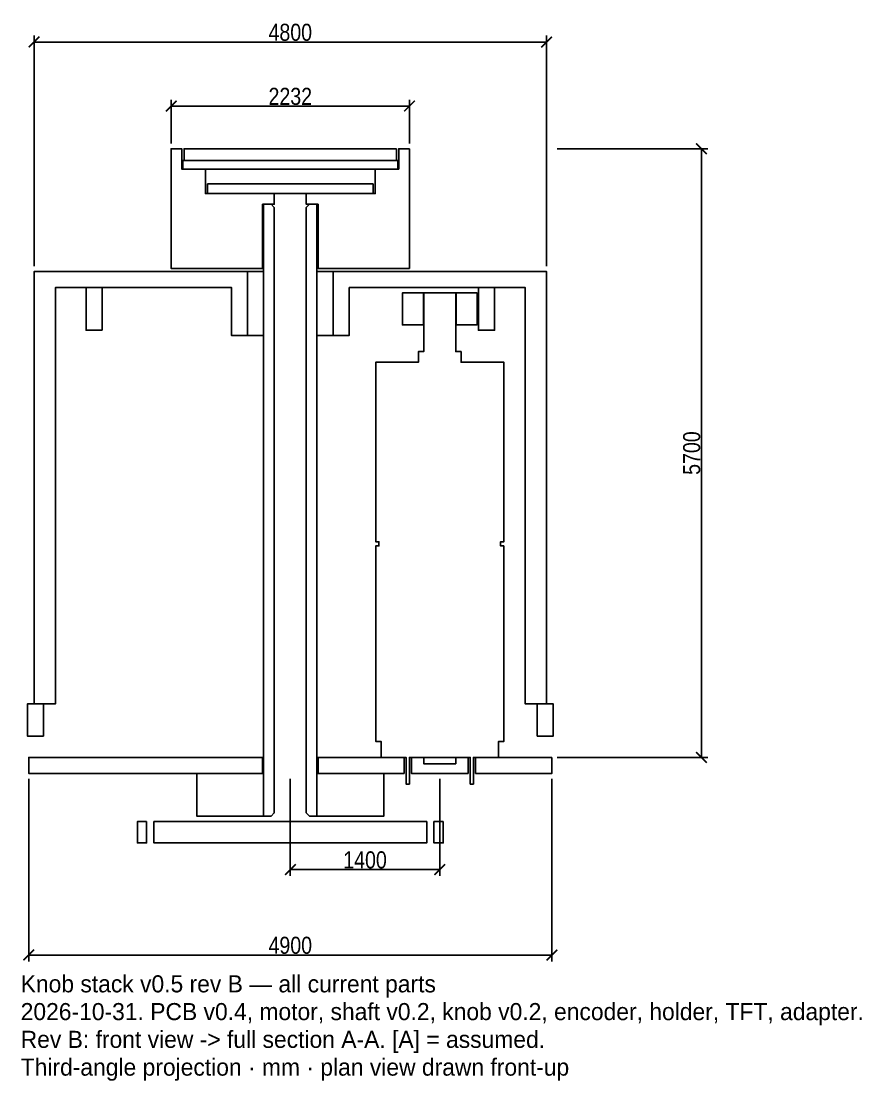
# Model space of a CAD drawing. Header units: millimetres. Extents: x -13 to 276, y -50 to 157.
# Drawn here: x 0 to 78.8, y -50.5 to 48.7 of the extents above; entities that cross this region are included whole.
import ezdxf

# ---------------------------------------------------------------- set-up
doc = ezdxf.new("R2010")
doc.units = ezdxf.units.MM
for name, color, linetype in [('DIMS', 3, 'CONTINUOUS'), ('TEXT', 7, 'CONTINUOUS'), ('VISIBLE', 7, 'CONTINUOUS')]:
    doc.layers.add(name, color=color, linetype=linetype)
doc.styles.add('OpenSansCondensed-Light', font='OpenSansCondensed-Light.ttf')
doc.dimstyles.new('EZDXF', dxfattribs={"dimtxt": 0.25, "dimasz": 0.175, "dimexe": 0.375, "dimexo": 0.125, "dimgap": 0.1, "dimtad": 1, "dimlfac": 100, "dimzin": 12, "dimdsep": 46, "dimtxsty": 'OpenSansCondensed-Light', "dimblk": 'ARCHTICK', "dimcen": 2.5, "dimazin": 3, "dimtfac": 0.5, "dimtmove": 2, "dimatfit": 3})

# ---------------------------------------------------------------- blocks, each defined once
blk = doc.blocks.new('_ARCHTICK')
at = {"color": 0, "linetype": 'BYBLOCK', "const_width": 0.15}
blk.add_lwpolyline([(-0.5, -0.5), (0.5, 0.5)], dxfattribs=at)

msp = doc.modelspace()

# ---------------------------------------------------------------- linework, layer by layer
at = {"layer": 'VISIBLE'}
for points in [[(22.65, 25.6), (14.09, 25.6), (14.09, 36.8), (15.09, 36.8), (15.09, 34.9), (17.3, 34.9), (17.3, 32.6), (23.75, 32.6), (23.75, 31.6), (22.65, 31.6), (22.65, 25.6)], [(35.2, 36.8), (35.2, 35.7), (15.3, 35.7), (15.3, 36.8), (35.2, 36.8)], [(36.41, 36.8), (36.41, 25.6), (27.85, 25.6), (27.85, 31.6), (26.75, 31.6), (26.75, 32.6), (33.2, 32.6), (33.2, 34.9), (35.41, 34.9), (35.41, 36.8), (36.41, 36.8)], [(35.31, 35.7), (35.31, 34.9), (15.19, 34.9), (15.19, 35.7), (35.31, 35.7)], [(33, 33.51), (33, 32.6), (17.5, 32.6), (17.5, 33.51), (33, 33.51)], [(22.75, 31.6), (23.45, 31.6), (23.75, 31.3), (23.75, -25.41), (23.45, -25.71), (22.75, -25.71), (22.75, 31.6)], [(26.75, 31.3), (27.05, 31.6), (27.75, 31.6), (27.75, -25.71), (27.05, -25.71), (26.75, -25.41), (26.75, 31.3)], [(21.25, 19.3), (19.75, 19.3), (19.75, 23.8), (3.25, 23.8), (3.25, -15.2), (1.25, -15.2), (1.25, 25.3), (21.25, 25.3), (21.25, 19.3)], [(22.75, 19.3), (21.25, 19.3), (21.25, 25.3), (22.75, 25.3), (22.75, 19.3)], [(27.75, 25.3), (29.25, 25.3), (29.25, 19.3), (27.75, 19.3), (27.75, 25.3)], [(30.75, 23.8), (30.75, 19.3), (29.25, 19.3), (29.25, 25.3), (49.25, 25.3), (49.25, -15.2), (47.25, -15.2), (47.25, 23.8), (30.75, 23.8)], [(7.6258, 19.8), (6.125, 19.8), (6.125, 23.8), (7.6258, 23.8), (7.6258, 19.8)], [(45.25, -0.4), (45.25, -18.7), (44.75, -18.7), (44.75, -20.2), (42.4, -20.2), (42.4, -22.7), (42.1, -22.7), (42.1, -20.2), (40.75, -20.2), (40.75, -20.8), (37.75, -20.8), (37.75, -20.2), (36.4, -20.2), (36.4, -22.7), (36.1, -22.7), (36.1, -20.2), (33.75, -20.2), (33.75, -18.7), (33.25, -18.7), (33.25, -0.4), (33.55, -0.4), (33.55, 0), (33.25, 0), (33.25, 16.8), (37.25, 16.8), (37.25, 17.8), (37.75, 17.8), (37.75, 23.3), (40.75, 23.3), (40.75, 17.8), (41.25, 17.8), (41.25, 16.8), (45.25, 16.8), (45.25, 0), (44.95, 0), (44.95, -0.4), (45.25, -0.4)], [(37.725, 23.3), (37.725, 20.3), (35.75227, 20.3), (35.75227, 23.3), (37.725, 23.3)], [(42.74773, 23.3), (42.74773, 20.3), (40.775, 20.3), (40.775, 23.3), (42.74773, 23.3)], [(42.8742, 23.8), (44.375, 23.8), (44.375, 19.8), (42.8742, 19.8), (42.8742, 23.8)], [(2.12565, -18.2), (0.625, -18.2), (0.625, -15.2), (2.12565, -15.2), (2.12565, -18.2)], [(48.37435, -15.2), (49.875, -15.2), (49.875, -18.2), (48.37435, -18.2), (48.37435, -15.2)], [(22.65, -20.2), (22.65, -21.71), (0.75, -21.71), (0.75, -20.2), (22.65, -20.2)], [(35.9, -20.2), (35.9, -21.71), (27.85, -21.71), (27.85, -20.2), (35.9, -20.2)], [(41.9, -20.2), (41.9, -21.71), (36.6, -21.71), (36.6, -20.2), (41.9, -20.2)], [(49.75, -20.2), (49.75, -21.71), (42.6, -21.71), (42.6, -20.2), (49.75, -20.2)], [(22.75, -25.71), (16.5, -25.71), (16.5, -21.71), (22.75, -21.71), (22.75, -25.71)], [(27.75, -25.71), (27.75, -21.71), (34, -21.71), (34, -25.71), (27.75, -25.71)], [(11.79749, -26.21), (11.79749, -28.21), (10.92868, -28.21), (10.92868, -26.21), (11.79749, -26.21)], [(38.02986, -26.21), (38.02986, -28.21), (12.47014, -28.21), (12.47014, -26.21), (38.02986, -26.21)], [(39.57132, -26.21), (39.57132, -28.21), (38.70251, -28.21), (38.70251, -26.21), (39.57132, -26.21)]]:
    msp.add_lwpolyline(points, dxfattribs=at)

# ---------------------------------------------------------------- texts
at = {"layer": 'TEXT'}
for s, p in [('Knob stack v0.5 rev B — all current parts', (0, -42.21)), ('2026-10-31. PCB v0.4, motor, shaft v0.2, knob v0.2, encoder, holder, TFT, adapter.', (0, -44.81)), ('Rev B: front view -> full section A-A. [A] = assumed.', (0, -47.41)), ('Third-angle projection · mm · plan view drawn front-up', (0, -50.01))]:
    msp.add_text(s, height=1.6, dxfattribs=at).set_placement(p)

# ---------------------------------------------------------------- dimensions: what is measured, and where the dimension line sits
at = {"layer": 'DIMS'}
for base, p1, p2 in [((1.25, 46.8), (1.25, 25.3), (49.25, 25.3)), ((14.09, 40.8), (14.09, 36.8), (36.41, 36.8)), ((0.75, -38.71), (0.75, -21.71), (49.75, -21.71)), ((25.25, -30.71), (25.25, -21.71), (39.25, -21.71))]:
    msp.add_linear_dim(base=base, p1=p1, p2=p2, dimstyle='EZDXF', override={"dimtxt": 1.6, "dimasz": 1, "dimexe": 0.6, "dimexo": 0.5, "dimdec": 2}, dxfattribs=at).render()
msp.add_linear_dim(base=(63.75, -20.2), p1=(49.75, -20.2), p2=(49.75, 36.8), angle=90, dimstyle='EZDXF', override={"dimtxt": 1.6, "dimasz": 1, "dimexe": 0.6, "dimexo": 0.5, "dimdec": 2}, dxfattribs=at).render()

doc.saveas('drawing.dxf')
